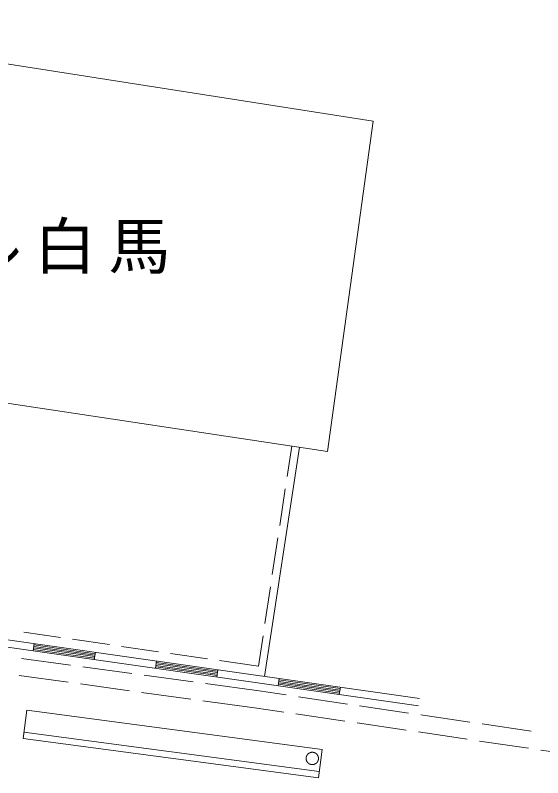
# Model space of a CAD drawing. Units: millimetres at full size, sheet at 1:1000; details may follow other scales. Extents: x 40000 to 680000, y 20000 to 380000.
# Drawn here: x 286353 to 307667, y 280100 to 310898 of the extents above; entities that cross this region are included whole.
import ezdxf

# ---------------------------------------------------------------- set-up
doc = ezdxf.new("R2010")
doc.units = ezdxf.units.MM
doc.header["$LTSCALE"] = 1000
doc.layers.add('M-WORK', color=1, linetype='Continuous', lineweight=13)
doc.styles.add('ＭＳ ゴシック', font='')
doc.styles.get('ＭＳ ゴシック').set_extended_font_data('MS Gothic')

msp = doc.modelspace()

# ---------------------------------------------------------------- linework, layer by layer
at = {"layer": 'M-WORK'}
for p, q in [((273412, 310898), (300819, 306624)), ((300819, 306624), (298969, 293281)), ((298969, 293281), (271503, 297423)), ((297835, 293452), (296425, 284196)), ((297337, 292265), (297523, 293499)), ((297038, 290287), (297262, 291771)), ((296739, 288310), (296963, 289793)), ((270433, 287898), (302683, 283304)), ((296440, 286332), (296664, 287816)), ((270101, 287643), (302641, 283007)), ((286694, 285982), (288178, 285767)), ((296178, 284604), (296365, 285838)), ((287115, 285522), (287072, 285225)), ((288673, 285695), (290157, 285479)), ((287081, 285285), (289556, 284932)), ((287089, 285344), (289564, 284991)), ((287098, 285403), (289573, 285051)), ((287106, 285463), (289581, 285110)), ((290652, 285407), (292137, 285191)), ((286604, 284922), (288585, 284650)), ((289547, 284873), (289590, 285170)), ((292631, 285120), (294116, 284904)), ((289081, 284582), (291062, 284311)), ((292065, 284817), (292022, 284520)), ((292031, 284579), (294506, 284227)), ((292039, 284639), (294514, 284286)), ((292048, 284698), (294523, 284346)), ((292056, 284758), (294531, 284405)), ((294611, 284832), (296178, 284604)), ((294497, 284167), (294540, 284464)), ((286507, 284229), (288488, 283957)), ((291557, 284243), (293539, 283971)), ((297015, 284112), (296972, 283815)), ((296998, 283993), (299473, 283640)), ((297006, 284052), (299481, 283700)), ((288984, 283889), (290965, 283617)), ((294034, 283903), (296212, 283604)), ((296981, 283874), (299456, 283522)), ((296989, 283934), (299464, 283581)), ((299447, 283462), (299490, 283759)), ((291460, 283549), (293442, 283277)), ((296212, 283604), (297300, 283443)), ((297794, 283370), (299773, 283078)), ((293937, 283209), (296113, 282911)), ((286667, 281692), (286819, 282832)), ((286819, 282832), (298754, 281240)), ((296113, 282911), (297199, 282751)), ((300268, 283006), (302246, 282714)), ((297693, 282678), (299672, 282386)), ((302741, 282641), (304720, 282349)), ((300167, 282313), (302145, 282021)), ((305214, 282276), (307193, 281984)), ((286700, 281940), (298635, 280348)), ((302640, 281948), (304619, 281656)), ((286667, 281692), (298602, 280100)), ((305113, 281583), (307092, 281292)), ((298754, 281240), (298602, 280100)), ((307586, 281219), (309565, 280927))]:
    msp.add_line(p, q, dxfattribs=at)
msp.add_lwpolyline([(298606, 280879), (298606, 280884), (298605, 280888), (298605, 280892), (298605, 280897), (298605, 280901), (298604, 280906), (298604, 280910), (298603, 280914), (298602, 280919), (298602, 280923), (298601, 280927), (298600, 280931), (298599, 280936), (298598, 280940), (298597, 280944), (298596, 280948), (298595, 280953), (298593, 280957), (298592, 280961), (298590, 280965), (298589, 280969), (298587, 280973), (298586, 280977), (298584, 280981), (298582, 280985), (298580, 280989), (298578, 280993), (298576, 280997), (298574, 281001), (298572, 281005), (298570, 281008), (298567, 281012), (298565, 281016), (298563, 281019), (298560, 281023), (298558, 281027), (298555, 281030), (298552, 281034), (298550, 281037), (298547, 281040), (298544, 281044), (298541, 281047), (298538, 281050), (298535, 281053), (298532, 281056), (298529, 281060), (298526, 281063), (298522, 281066), (298519, 281068), (298516, 281071), (298512, 281074), (298509, 281077), (298506, 281079), (298502, 281082), (298498, 281085), (298495, 281087), (298491, 281089), (298487, 281092), (298484, 281094), (298480, 281096), (298476, 281098), (298472, 281100), (298468, 281102), (298464, 281104), (298461, 281106), (298457, 281108), (298453, 281110), (298448, 281111), (298444, 281113), (298440, 281115), (298436, 281116), (298432, 281117), (298428, 281119), (298424, 281120), (298419, 281121), (298415, 281122), (298411, 281123), (298407, 281124), (298402, 281125), (298398, 281126), (298394, 281126), (298389, 281127), (298385, 281128), (298381, 281128), (298376, 281128), (298372, 281129), (298368, 281129), (298363, 281129), (298359, 281129), (298354, 281129), (298350, 281129), (298346, 281129), (298341, 281129), (298337, 281129), (298333, 281128), (298328, 281128), (298324, 281127), (298320, 281127), (298315, 281126), (298311, 281125), (298307, 281125), (298302, 281124), (298298, 281123), (298294, 281122), (298290, 281120), (298285, 281119), (298281, 281118), (298277, 281117), (298273, 281115), (298269, 281114), (298265, 281112), (298261, 281111), (298257, 281109), (298253, 281107), (298249, 281105), (298245, 281103), (298241, 281101), (298237, 281099), (298233, 281097), (298229, 281095), (298226, 281093), (298222, 281091), (298218, 281088), (298215, 281086), (298211, 281083), (298207, 281081), (298204, 281078), (298200, 281075), (298197, 281073), (298194, 281070), (298190, 281067), (298187, 281064), (298184, 281061), (298181, 281058), (298178, 281055), (298175, 281052), (298172, 281049), (298169, 281045), (298166, 281042), (298163, 281039), (298160, 281035), (298158, 281032), (298155, 281028), (298152, 281025), (298150, 281021), (298147, 281018), (298145, 281014), (298143, 281010), (298140, 281007), (298138, 281003), (298136, 280999), (298134, 280995), (298132, 280991), (298130, 280987), (298128, 280983), (298126, 280979), (298125, 280975), (298123, 280971), (298122, 280967), (298120, 280963), (298119, 280959), (298117, 280955), (298116, 280951), (298115, 280946), (298114, 280942), (298113, 280938), (298112, 280934), (298111, 280929), (298110, 280925), (298109, 280921), (298108, 280916), (298108, 280912), (298107, 280908), (298107, 280903), (298106, 280899), (298106, 280895), (298106, 280890), (298106, 280886), (298106, 280882), (298106, 280877), (298106, 280873), (298106, 280868), (298106, 280864), (298106, 280860), (298107, 280855), (298107, 280851), (298108, 280847), (298108, 280842), (298109, 280838), (298110, 280834), (298111, 280829), (298112, 280825), (298113, 280821), (298114, 280817), (298115, 280812), (298116, 280808), (298117, 280804), (298119, 280800), (298120, 280796), (298122, 280792), (298123, 280787), (298125, 280783), (298126, 280779), (298128, 280775), (298130, 280771), (298132, 280767), (298134, 280764), (298136, 280760), (298138, 280756), (298140, 280752), (298143, 280748), (298145, 280745), (298147, 280741), (298150, 280737), (298152, 280734), (298155, 280730), (298158, 280727), (298160, 280723), (298163, 280720), (298166, 280717), (298169, 280713), (298172, 280710), (298175, 280707), (298178, 280704), (298181, 280701), (298184, 280698), (298187, 280695), (298190, 280692), (298194, 280689), (298197, 280686), (298200, 280683), (298204, 280681), (298207, 280678), (298211, 280675), (298215, 280673), (298218, 280670), (298222, 280668), (298226, 280666), (298229, 280664), (298233, 280661), (298237, 280659), (298241, 280657), (298245, 280655), (298249, 280653), (298253, 280652), (298257, 280650), (298261, 280648), (298265, 280646), (298269, 280645), (298273, 280643), (298277, 280642), (298281, 280641), (298285, 280639), (298290, 280638), (298294, 280637), (298298, 280636), (298302, 280635), (298307, 280634), (298311, 280633), (298315, 280633), (298320, 280632), (298324, 280631), (298328, 280631), (298333, 280630), (298337, 280630), (298341, 280630), (298346, 280630), (298350, 280629), (298354, 280629), (298359, 280629), (298363, 280629), (298368, 280630), (298372, 280630), (298376, 280630), (298381, 280631), (298385, 280631), (298389, 280632), (298394, 280632), (298398, 280633), (298402, 280634), (298407, 280635), (298411, 280636), (298415, 280637), (298419, 280638), (298424, 280639), (298428, 280640), (298432, 280641), (298436, 280643), (298440, 280644), (298444, 280646), (298448, 280647), (298453, 280649), (298457, 280651), (298461, 280652), (298464, 280654), (298468, 280656), (298472, 280658), (298476, 280660), (298480, 280662), (298484, 280665), (298487, 280667), (298491, 280669), (298495, 280672), (298498, 280674), (298502, 280677), (298506, 280679), (298509, 280682), (298512, 280685), (298516, 280687), (298519, 280690), (298522, 280693), (298526, 280696), (298529, 280699), (298532, 280702), (298535, 280705), (298538, 280708), (298541, 280712), (298544, 280715), (298547, 280718), (298550, 280722), (298552, 280725), (298555, 280729), (298558, 280732), (298560, 280736), (298563, 280739), (298565, 280743), (298567, 280747), (298570, 280750), (298572, 280754), (298574, 280758), (298576, 280762), (298578, 280766), (298580, 280769), (298582, 280773), (298584, 280777), (298586, 280781), (298587, 280785), (298589, 280790), (298590, 280794), (298592, 280798), (298593, 280802), (298595, 280806), (298596, 280810), (298597, 280814), (298598, 280819), (298599, 280823), (298600, 280827), (298601, 280832), (298602, 280836), (298602, 280840), (298603, 280844), (298604, 280849), (298604, 280853), (298605, 280857), (298605, 280862), (298605, 280866), (298605, 280871), (298606, 280875)], close=True, dxfattribs=at)

# ---------------------------------------------------------------- texts
at = {"layer": 'M-WORK', "insert": (278118, 300452), "char_height": 1833, "attachment_point": 7, "style": 'ＭＳ ゴシック'}
msp.add_mtext('\\T1.2;ホテル白馬', dxfattribs=at)

doc.saveas('drawing.dxf')
